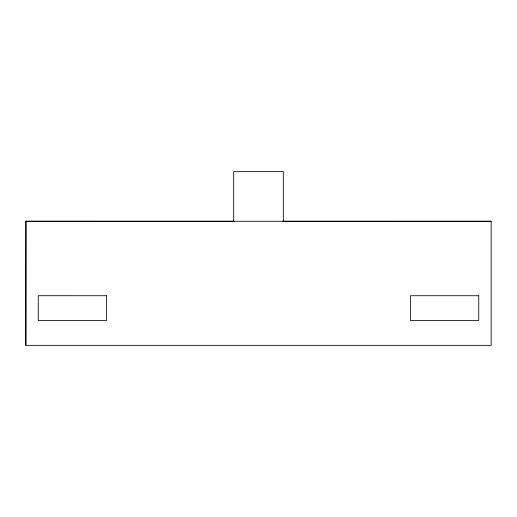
<?xml version="1.0" encoding="UTF-8"?>
<svg xmlns="http://www.w3.org/2000/svg" width="517" height="517" viewBox="0 0 517 517"><rect width="100%" height="100%" fill="white"/><g stroke="black" fill="none" stroke-linecap="round" stroke-linejoin="round"><path stroke-width="0.78" d="M234.317 221.263L25.94 221.25L25.85 345.35L491.15 345.356L491.15 221.276L282.773 221.263M25.85 345.35L25.94 221.25M25.85 221.27L491.15 221.276M283.316 221.276L283.316 171.644L233.684 171.644L233.684 221.276M106.502 295.724L38.258 295.718L38.258 320.534L106.502 320.54L106.502 295.724M478.742 295.724L410.498 295.724L410.498 320.54L478.742 320.54L478.742 295.724"/></g></svg>
